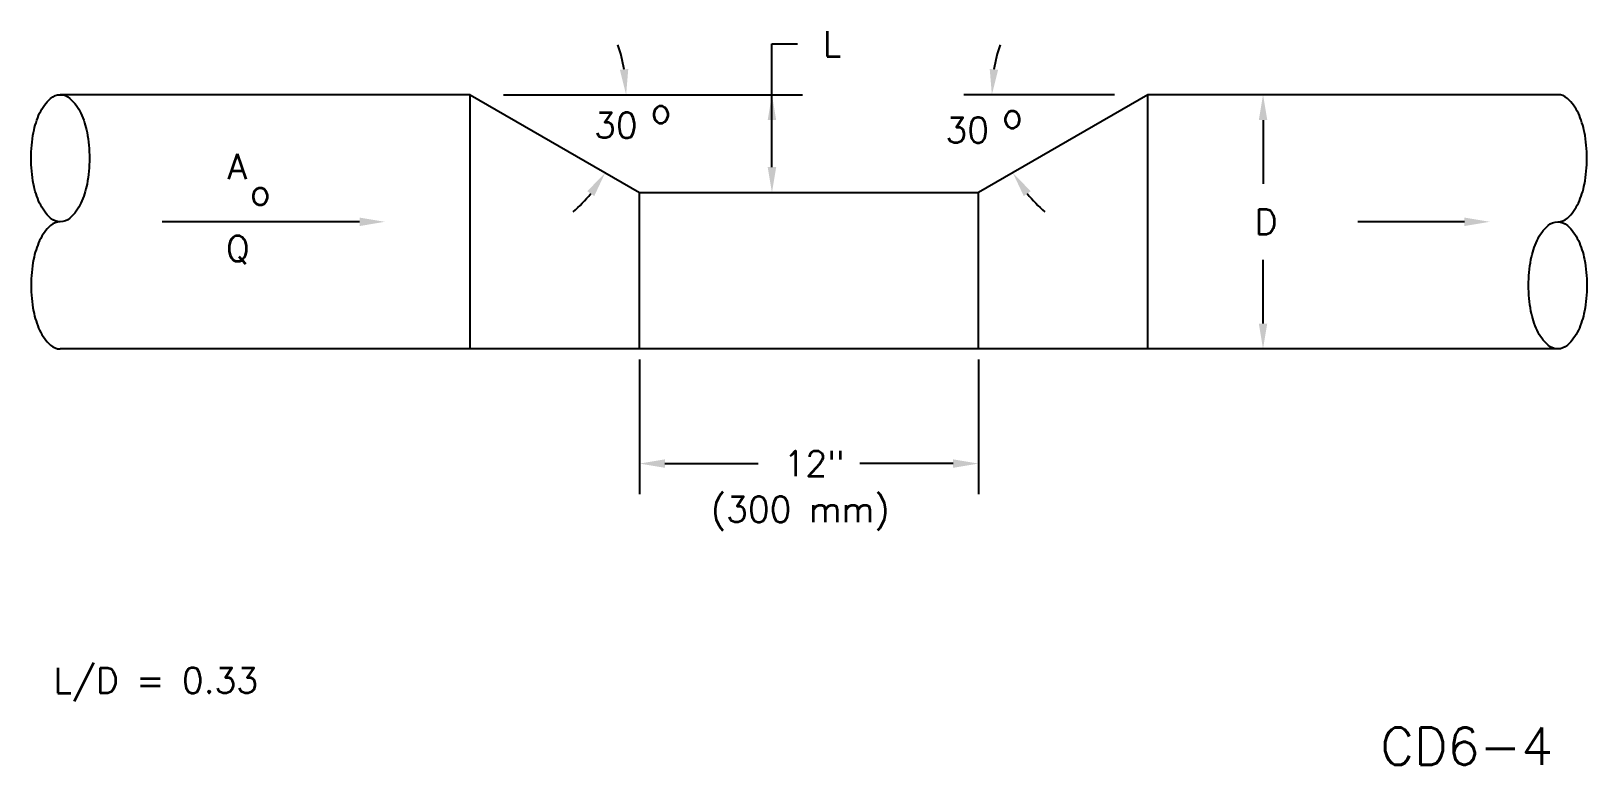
# Model space of a CAD drawing. Extents: x 1.29 to 10.47, y 1.88 to 6.21.
import ezdxf

# ---------------------------------------------------------------- set-up
doc = ezdxf.new("R2010")
doc.units = 0
doc.header["$MEASUREMENT"] = 0
doc.layers.get('0').update_dxf_attribs({"linetype": 'CONTINUOUS'})
doc.layers.add('NUMBER', color=7, linetype='CONTINUOUS')
doc.styles.add('ROMANS', font='romans')

msp = doc.modelspace()

# ---------------------------------------------------------------- linework, layer by layer
for p, q in [((5.6638, 5.4052), (5.6638, 6.1325)), ((5.6638, 6.1325), (5.8138, 6.1325)), ((3.8825, 5.8325), (1.4635, 5.8325)), ((3.8825, 4.3325), (3.8825, 5.8325)), ((3.8825, 5.8325), (4.8825, 5.2552)), ((4.08, 5.8325), (5.8438, 5.8325)), ((7.685, 5.8325), (6.7956, 5.8325)), ((7.8825, 5.8325), (6.8825, 5.2552)), ((10.3016, 5.8325), (7.8825, 5.8325)), ((7.8825, 4.3325), (7.8825, 5.8325)), ((8.5623, 5.6825), (8.5623, 5.3075)), ((4.8825, 4.3325), (4.8825, 5.2552)), ((4.8825, 5.2552), (6.8825, 5.2552)), ((6.8825, 4.3325), (6.8825, 5.2552)), ((3.2296, 5.0825), (2.0648, 5.0825)), ((9.7505, 5.0825), (9.122, 5.0825)), ((8.5623, 4.4825), (8.5623, 4.8575)), ((10.3016, 4.3325), (1.4635, 4.3325)), ((4.8825, 4.27), (4.8825, 3.4761)), ((6.8825, 4.27), (6.8825, 3.4761)), ((5.0325, 3.6561), (5.5825, 3.6561)), ((6.7325, 3.6561), (6.1825, 3.6561))]:
    msp.add_line(p, q)
for points in [[(1.4635, 5.8325, -0.185624), (1.5207, 5.8105, -0.101934), (1.5852, 5.7227, -0.060684), (1.6213, 5.6097, -0.047006), (1.6356, 5.4575, -0.047006), (1.6213, 5.3053, -0.060684), (1.5852, 5.1923, -0.101934), (1.5207, 5.1045, -0.185624), (1.4635, 5.0825, -0.185624), (1.4063, 5.1045, -0.101934), (1.3418, 5.1923, -0.060684), (1.3057, 5.3053, -0.047006), (1.2913, 5.4575, -0.047006), (1.3057, 5.6097, -0.060684), (1.3418, 5.7227, -0.101934), (1.4063, 5.8105, -0.185624)], [(10.3016, 4.3325, -0.185624), (10.2444, 4.3545, -0.101934), (10.1798, 4.4423, -0.060684), (10.1438, 4.5553, -0.047006), (10.1294, 4.7075, -0.047006), (10.1438, 4.8597, -0.060684), (10.1798, 4.9727, -0.101934), (10.2444, 5.0605, -0.185624), (10.3016, 5.0825, -0.185624), (10.3588, 5.0605, -0.101934), (10.4233, 4.9727, -0.060684), (10.4594, 4.8597, -0.047006), (10.4737, 4.7075, -0.047006), (10.4594, 4.5553, -0.060684), (10.4233, 4.4423, -0.101934), (10.3588, 4.3545, -0.185624)]]:
    msp.add_lwpolyline(points, format="xyb", close=True)
for points in [[(10.3016, 5.0825, 0.185624), (10.3588, 5.1045, 0.101934), (10.4233, 5.1923, 0.060684), (10.4594, 5.3053, 0.047006), (10.4737, 5.4575, 0.047006), (10.4594, 5.6097, 0.060684), (10.4233, 5.7227, 0.101934), (10.3588, 5.8105, 0.185624), (10.3016, 5.8325, 0.185624)], [(1.4635, 5.0825, 0.185624), (1.4063, 5.0605, 0.101934), (1.3418, 4.9727, 0.060684), (1.3057, 4.8597, 0.047006), (1.2913, 4.7075, 0.047006), (1.3057, 4.5553, 0.060684), (1.3418, 4.4423, 0.101934), (1.4063, 4.3545, 0.185624), (1.4635, 4.3325, 0.185624)]]:
    msp.add_lwpolyline(points, format="xyb")
for centre, start, end in [((3.8825, 5.8325), 9.3448, 18.6896), ((7.8825, 5.8325), 161.3104, 170.6552), ((3.8825, 5.8325), 311.3104, 320.6552), ((7.8825, 5.8325), 219.3448, 228.6896)]:
    msp.add_arc(centre, 0.9207, start, end)
for points in [[(4.7661, 5.98), (4.8159, 5.984), (4.8032, 5.8325)], [(6.9989, 5.98), (6.9491, 5.984), (6.9618, 5.8325)], [(5.6888, 5.6825), (5.6388, 5.6825), (5.6638, 5.8325)], [(8.5873, 5.6825), (8.5373, 5.6825), (8.5623, 5.8325)], [(4.574, 5.263), (4.6151, 5.2346), (4.6799, 5.3721)], [(5.6888, 5.4052), (5.6388, 5.4052), (5.6638, 5.2552)], [(7.191, 5.263), (7.1499, 5.2346), (7.0852, 5.3721)], [(3.2296, 5.1075), (3.2296, 5.0575), (3.3796, 5.0825)], [(9.7505, 5.0575), (9.7505, 5.1075), (9.9005, 5.0825)], [(8.5873, 4.4825), (8.5373, 4.4825), (8.5623, 4.3325)], [(5.0325, 3.6311), (5.0325, 3.6811), (4.8825, 3.6561)], [(6.7325, 3.6311), (6.7325, 3.6811), (6.8825, 3.6561)]]:
    msp.add_solid(points)

# ---------------------------------------------------------------- texts
at = {"style": 'ROMANS'}
for s, p in [('L', (5.9638, 6.0575)), ('30', (4.614, 5.5774)), ('o', (4.9477, 5.6647)), ('30', (6.6879, 5.5483)), ('o', (7.0217, 5.6356)), ('A', (2.4497, 5.3332)), ('o', (2.583, 5.1819)), ('D', (8.5123, 5.0075)), ('Q', (2.4404, 4.8496)), ('12"', (5.7325, 3.5811)), ('(300 mm)', (5.3034, 3.3112)), ('L/D = 0.33', (1.4225, 2.3018))]:
    msp.add_text(s, height=0.15, dxfattribs=at).set_placement(p)
at = {"layer": 'NUMBER', "style": 'ROMANS'}
msp.add_text('CD6-4', height=0.22, dxfattribs=at).set_placement((9.2556, 1.8786))

doc.saveas('drawing.dxf')
